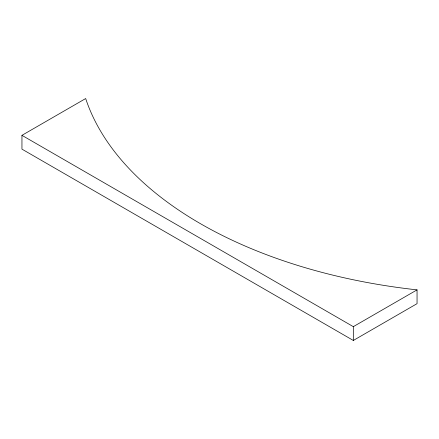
<?xml version="1.0" encoding="UTF-8"?>
<svg xmlns="http://www.w3.org/2000/svg" width="439" height="439" viewBox="0 0 439 439"><rect width="100%" height="100%" fill="white"/><g stroke="black" fill="none" stroke-linecap="round" stroke-linejoin="round"><path stroke-width="0.66" d="M21.95 135.338L85.676 98.545A416.814 240.643 0 0 0 417.05 289.866L417.05 303.662L353.324 340.455L21.95 149.134L21.95 135.338L353.324 326.654L417.05 289.866M353.324 326.654L353.324 340.455"/></g></svg>
